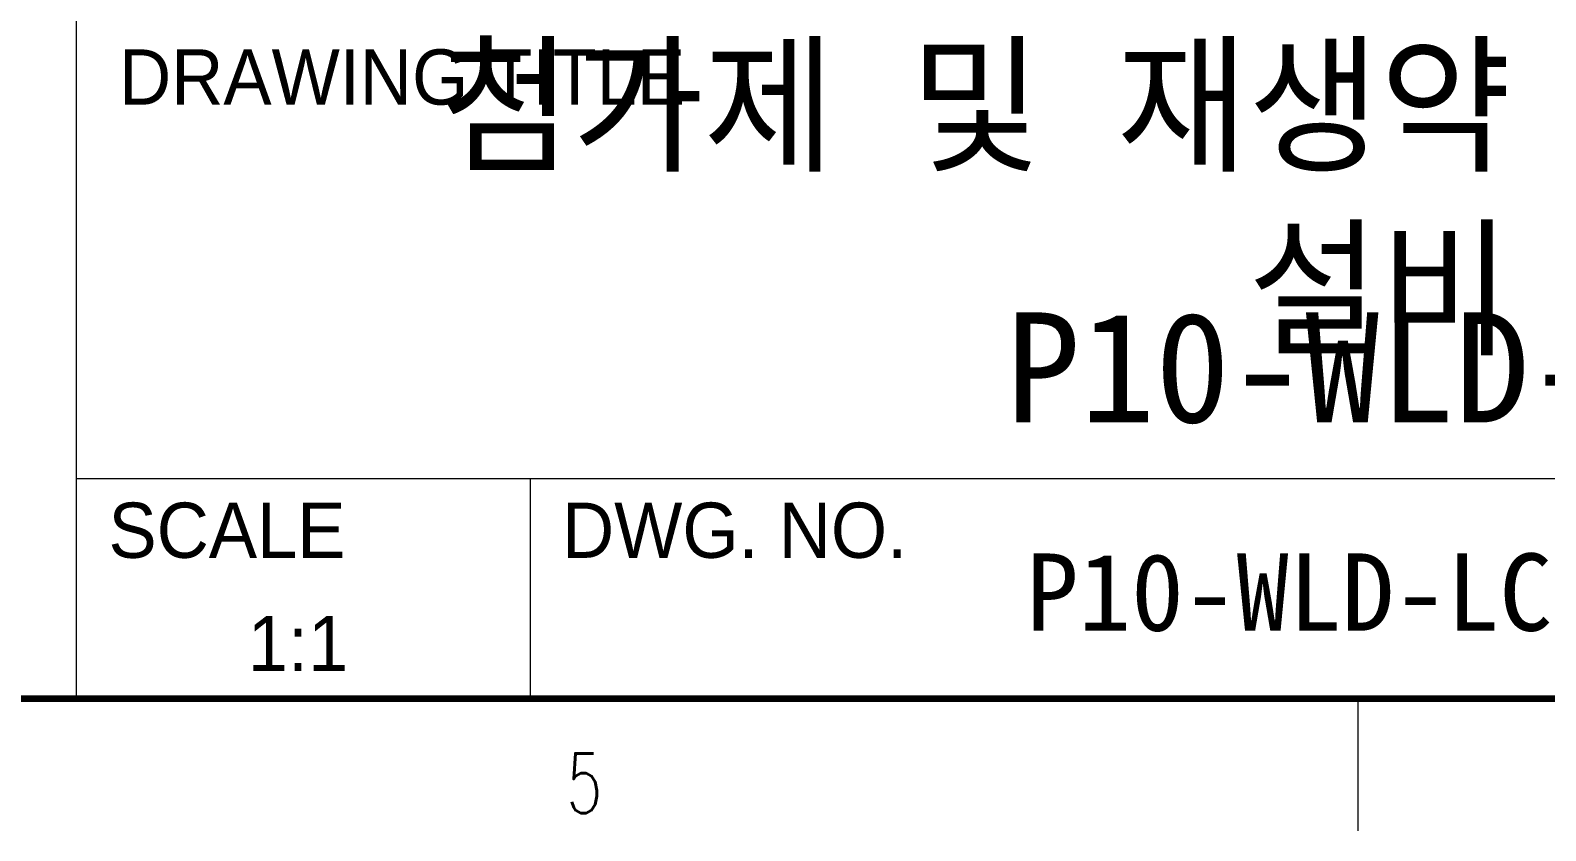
# Model space of a CAD drawing. Header units: millimetres. Extents: x 0 to 280, y 0 to 198.
# Drawn here: x 193.28 to 239, y -0.02 to 24.14 of the extents above; entities that cross this region are included whole.
import ezdxf
from ezdxf.enums import TextEntityAlignment as Align

# ---------------------------------------------------------------- set-up
doc = ezdxf.new("R2018")
doc.units = ezdxf.units.MM
doc.header["$LTSCALE"] = 0.666667
doc.layers.get('0').update_dxf_attribs({"color": 8, "lineweight": 9, "true_color": 0x808080})
doc.layers.add('글씨', color=4, linetype='Continuous', lineweight=9, true_color=0x00ffff)
doc.styles.add('텍스트 스타일484', font='Gulim.ttf')
doc.styles.add('텍스트 스타일493', font='ROMANS.shx', dxfattribs={"width": 0.7})
doc.styles.add('텍스트 스타일507', font='Gulim.ttf')
doc.styles.add('텍스트 스타일510', font='Gulim.ttf')
doc.styles.add('텍스트 스타일512', font='Gulim.ttf')
doc.styles.add('텍스트 스타일514', font='Gulim.ttf', dxfattribs={"width": 0.7})
doc.styles.add('텍스트 스타일53', font='Gulim.ttf')

# ---------------------------------------------------------------- blocks, each defined once
blk = doc.blocks.new('경계 HAS-A3 경계라인')
for p, q in [((291.995, 291.025), (291.995, 5.952)), ((350, 5.952), (350, -0.023))]:
    blk.add_line(p, q)
at = {"lineweight": 100}
blk.add_line((409.995, 5.952), (10.005, 5.952), dxfattribs=at)
at = {"style": '텍스트 스타일493', "width": 0.7}
blk.add_text('5', height=2.7, dxfattribs=at).set_placement((315, 2.124), align=Align.MIDDLE_CENTER)
blk = doc.blocks.new('제목 블록 HAS-A3-PART-제목')
for p, q in [((582.839, 46.51), (464.839, 46.51)), ((485.383, 46.51), (485.383, 36.555)), ((464.839, 36.555), (582.839, 36.555))]:
    blk.add_line(p, q)
at = {"style": '텍스트 스타일53'}
for s, p in [('DRAWING TITLE', (466.781, 63.445)), ('SCALE', (466.303, 42.93)), ('DWG. NO.', (486.828, 42.93))]:
    blk.add_text(s, height=2.5, dxfattribs=at).set_placement(p)
at = {"color": 3, "true_color": 0x00ff00, "style": '텍스트 스타일512'}
for tag, p in [('S01_PART_NO', (469.839, 209.447)), ('S02_DESCRIPTION', (503.839, 209.447)), ('재질', (542.839, 209.447)), ('S16_QUANTITY', (557.839, 209.447))]:
    blk.add_attdef(tag, text='', height=2.49, dxfattribs=at).set_placement(p, align=Align.MIDDLE_CENTER)
at = {"color": 3, "true_color": 0x00ff00, "style": '텍스트 스타일514', "width": 0.7}
blk.add_attdef('S05_REMARK', text='', height=2.49, dxfattribs=at).set_placement((572.839, 209.447), align=Align.MIDDLE_CENTER)
at = {"layer": '글씨', "color": 3, "true_color": 0x00ff00, "style": '텍스트 스타일53'}
blk.add_text('1:1', height=2.5, dxfattribs=at).set_placement((474.883, 39.055), align=Align.MIDDLE_CENTER)
at = {"layer": '글씨', "color": 3, "true_color": 0x00ff00}
for tag, height, style, p in [('S07_PROJECT_NAME', 4.2, '텍스트 스타일507', (523.839, 116.585)), ('S08_DRAWING_TITLE-01', 4.98, '텍스트 스타일510', (523.736, 63.325)), ('S09_DRAWING_TITLE-02', 4.98, '텍스트 스타일510', (523.839, 51.51)), ('S06_REV', 2.49, '텍스트 스타일512', (576.445, 39.055))]:
    blk.add_attdef(tag, text='', height=height, dxfattribs=dict(at, style=style)).set_placement(p, align=Align.MIDDLE_CENTER)
at = {"layer": '글씨', "color": 3, "true_color": 0x00ff00, "style": '텍스트 스타일484'}
blk.add_attdef('S03_DWG_NO', text='', height=3.5, dxfattribs=at).set_placement((507.828, 41.353), align=Align.MIDDLE_LEFT)

msp = doc.modelspace()

# ---------------------------------------------------------------- block references
at = {"xscale": 0.6666666666666666, "yscale": 0.6666666666666666, "zscale": 0.6666666666666666}
msp.add_blockref('경계 HAS-A3 경계라인', (0, 0), dxfattribs=at)
ref = msp.add_blockref('제목 블록 HAS-A3-PART-제목', (-115.229, -20.402), dxfattribs=dict(xscale=0.6666666666666666, yscale=0.6666666666666666, zscale=0.6666666666666666))
lines = msp.add_mtext('P10-WLD-LC-P053-037', dxfattribs={"layer": '글씨', "color": 3, "true_color": 0x00ff00, "insert": (223.323, 7.166), "char_height": 2.33333, "width": 36.5162, "attachment_point": 4, "style": '텍스트 스타일484'})
ref.add_attrib('S03_DWG_NO', '', (223.323, 7.166)).embed_mtext(lines)
lines = msp.add_mtext('첨가제 및 재생약 공급 자동화 설비', dxfattribs={"layer": '글씨', "color": 3, "true_color": 0x00ff00, "insert": (233.997, 18.938), "char_height": 3.32, "width": 61.9352, "attachment_point": 5, "style": '텍스트 스타일510'})
ref.add_attrib('S08_DRAWING_TITLE-01', '', (233.997, 18.938)).embed_mtext(lines)
lines = msp.add_mtext('P10-WLD-LC', dxfattribs={"layer": '글씨', "color": 3, "true_color": 0x00ff00, "insert": (233.997, 13.938), "char_height": 3.32, "width": 27.93165, "attachment_point": 5, "style": '텍스트 스타일510'})
ref.add_attrib('S09_DRAWING_TITLE-02', '', (233.997, 13.938)).embed_mtext(lines)

doc.saveas('drawing.dxf')
